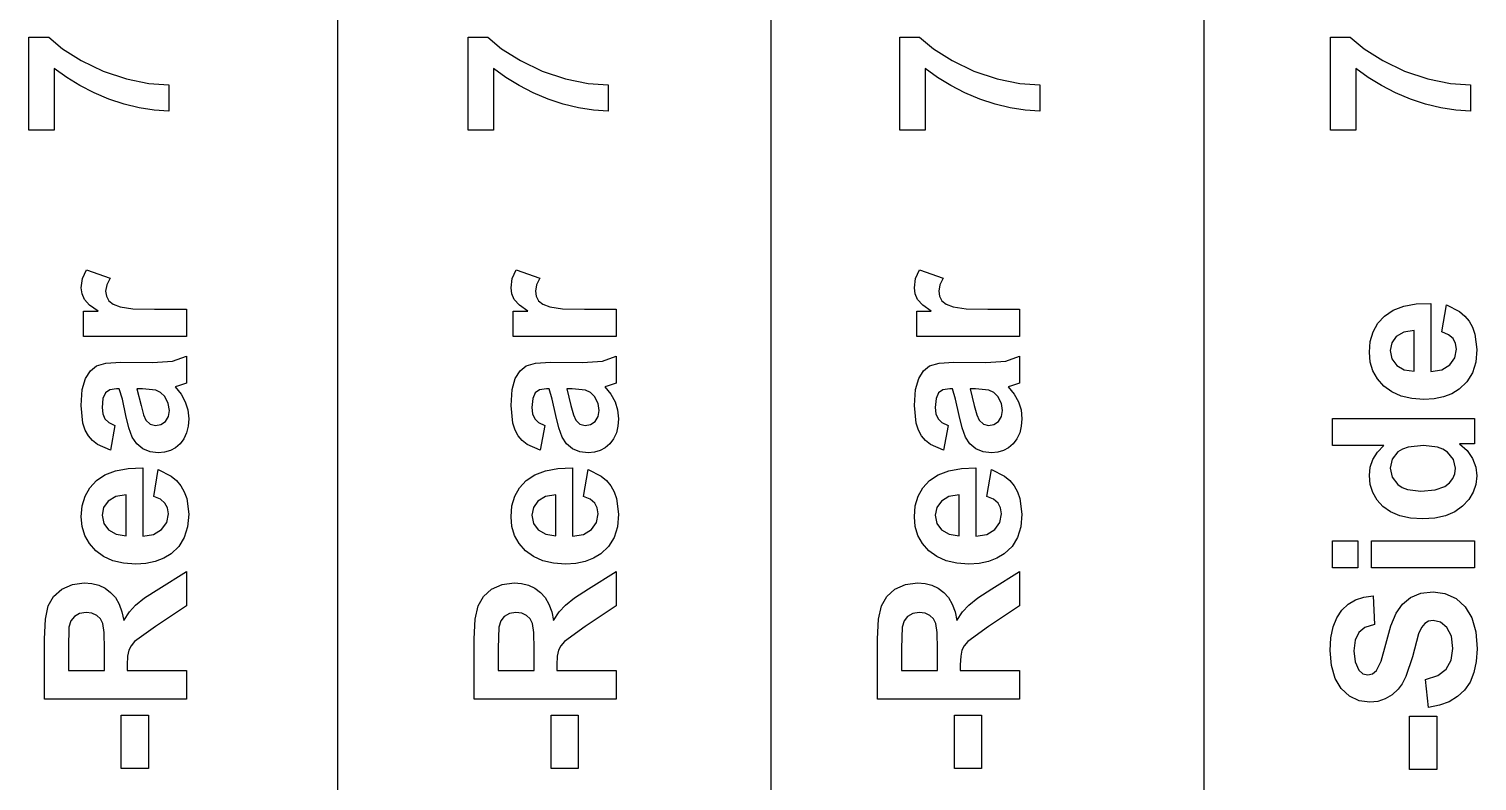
# Model space of a CAD drawing. Header units: metres. Extents: x 298 to 6408, y -126 to 1371.
# Drawn here: x 4602.8 to 5004, y 109.3 to 317.5 of the extents above; entities that cross this region are included whole.
import ezdxf

# ---------------------------------------------------------------- set-up
doc = ezdxf.new("R2010")
doc.units = ezdxf.units.M

msp = doc.modelspace()

# ---------------------------------------------------------------- linework, layer by layer
at = {"layer": '734mm x 120mm'}
for p, q in [((4602.81, 289.43), (4602.81, 315.21)), ((4602.81, 315.21), (4608.28, 315.21)), ((4608.28, 315.21), (4612.11, 311.99)), ((4724.47, 289.43), (4724.47, 315.21)), ((4724.47, 315.21), (4729.94, 315.21)), ((4729.94, 315.21), (4733.77, 311.99)), ((4844.07, 289.43), (4844.07, 315.21)), ((4844.07, 315.21), (4849.54, 315.21)), ((4849.54, 315.21), (4853.37, 311.99)), ((4963.38, 289.43), (4963.38, 315.21)), ((4963.38, 315.21), (4968.85, 315.21)), ((4968.85, 315.21), (4972.68, 311.99)), ((4612.11, 311.99), (4617.3, 308.72)), ((4733.77, 311.99), (4738.96, 308.72)), ((4853.37, 311.99), (4858.56, 308.72)), ((4972.68, 311.99), (4977.87, 308.72)), ((4613.27, 304.05), (4609.81, 306.57)), ((4609.81, 306.57), (4609.81, 289.43)), ((4617.3, 308.72), (4623.36, 305.81)), ((4623.36, 305.81), (4629.79, 303.69)), ((4734.93, 304.05), (4731.47, 306.57)), ((4731.47, 306.57), (4731.47, 289.43)), ((4738.96, 308.72), (4745.02, 305.81)), ((4745.02, 305.81), (4751.45, 303.69)), ((4854.53, 304.05), (4851.07, 306.57)), ((4851.07, 306.57), (4851.07, 289.43)), ((4858.56, 308.72), (4864.62, 305.81)), ((4864.62, 305.81), (4871.05, 303.69)), ((4973.84, 304.05), (4970.38, 306.57)), ((4970.38, 306.57), (4970.38, 289.43)), ((4977.87, 308.72), (4983.93, 305.81)), ((4983.93, 305.81), (4990.36, 303.69)), ((4616.94, 301.79), (4613.27, 304.05)), ((4620.84, 299.8), (4616.94, 301.79)), ((4629.79, 303.69), (4636.05, 302.4)), ((4636.05, 302.4), (4641.6, 301.98)), ((4641.6, 301.98), (4641.6, 294.71)), ((4738.6, 301.79), (4734.93, 304.05)), ((4742.5, 299.8), (4738.6, 301.79)), ((4751.45, 303.69), (4757.71, 302.4)), ((4757.71, 302.4), (4763.26, 301.98)), ((4763.26, 301.98), (4763.26, 294.71)), ((4858.2, 301.79), (4854.53, 304.05)), ((4862.1, 299.8), (4858.2, 301.79)), ((4871.05, 303.69), (4877.31, 302.4)), ((4877.31, 302.4), (4882.86, 301.98)), ((4882.86, 301.98), (4882.86, 294.71)), ((4977.51, 301.79), (4973.84, 304.05)), ((4981.41, 299.8), (4977.51, 301.79)), ((4990.36, 303.69), (4996.62, 302.4)), ((4996.62, 302.4), (5002.17, 301.98)), ((5002.17, 301.98), (5002.17, 294.71)), ((4624.97, 298.08), (4620.84, 299.8)), ((4629.19, 296.68), (4624.97, 298.08)), ((4746.63, 298.08), (4742.5, 299.8)), ((4750.85, 296.68), (4746.63, 298.08)), ((4866.23, 298.08), (4862.1, 299.8)), ((4870.45, 296.68), (4866.23, 298.08)), ((4985.54, 298.08), (4981.41, 299.8)), ((4989.76, 296.68), (4985.54, 298.08)), ((4633.37, 295.65), (4629.19, 296.68)), ((4637.51, 294.99), (4633.37, 295.65)), ((4641.6, 294.71), (4637.51, 294.99)), ((4755.03, 295.65), (4750.85, 296.68)), ((4759.17, 294.99), (4755.03, 295.65)), ((4763.26, 294.71), (4759.17, 294.99)), ((4874.63, 295.65), (4870.45, 296.68)), ((4878.77, 294.99), (4874.63, 295.65)), ((4882.86, 294.71), (4878.77, 294.99)), ((4993.94, 295.65), (4989.76, 296.68)), ((4998.08, 294.99), (4993.94, 295.65)), ((5002.17, 294.71), (4998.08, 294.99)), ((4609.81, 289.43), (4602.81, 289.43)), ((4731.47, 289.43), (4724.47, 289.43)), ((4851.07, 289.43), (4844.07, 289.43)), ((4970.38, 289.43), (4963.38, 289.43))]:
    msp.add_line(p, q, dxfattribs=at)
at = {"layer": 'Layer0'}
for p, q in [((4688.32, 729.27), (4688.32, -4.73)), ((4808.32, 729.27), (4808.32, -4.73)), ((4928.32, 729.27), (4928.32, -4.73))]:
    msp.add_line(p, q, dxfattribs=at)
at = {"layer": 'Leg-Rear'}
for p, q in [((4617.64, 248.37), (4618.71, 250.8)), ((4618.71, 250.8), (4625.28, 248.47)), ((4736.71, 248.37), (4737.78, 250.8)), ((4737.78, 250.8), (4744.35, 248.47)), ((4848.46, 248.37), (4849.53, 250.8)), ((4849.53, 250.8), (4856.1, 248.47)), ((4617.29, 245.84), (4617.64, 248.37)), ((4617.52, 244.11), (4617.29, 245.84)), ((4624.36, 246.63), (4624.05, 244.92)), ((4624.05, 244.92), (4624.27, 243.46)), ((4625.28, 248.47), (4624.36, 246.63)), ((4736.36, 245.84), (4736.71, 248.37)), ((4736.59, 244.11), (4736.36, 245.84)), ((4743.43, 246.63), (4743.12, 244.92)), ((4743.12, 244.92), (4743.34, 243.46)), ((4744.35, 248.47), (4743.43, 246.63)), ((4848.11, 245.84), (4848.46, 248.37)), ((4848.34, 244.11), (4848.11, 245.84)), ((4855.18, 246.63), (4854.87, 244.92)), ((4854.87, 244.92), (4855.09, 243.46)), ((4856.1, 248.47), (4855.18, 246.63)), ((4618.2, 242.58), (4617.52, 244.11)), ((4619.6, 241.05), (4618.2, 242.58)), ((4621.98, 239.34), (4619.6, 241.05)), ((4624.27, 243.46), (4624.92, 242.24)), ((4624.92, 242.24), (4626.14, 241.26)), ((4626.14, 241.26), (4628.07, 240.51)), ((4737.27, 242.58), (4736.59, 244.11)), ((4738.67, 241.05), (4737.27, 242.58)), ((4741.05, 239.34), (4738.67, 241.05)), ((4743.34, 243.46), (4743.99, 242.24)), ((4743.99, 242.24), (4745.21, 241.26)), ((4745.21, 241.26), (4747.14, 240.51)), ((4849.02, 242.58), (4848.34, 244.11)), ((4850.42, 241.05), (4849.02, 242.58)), ((4852.8, 239.34), (4850.42, 241.05)), ((4855.09, 243.46), (4855.74, 242.24)), ((4855.74, 242.24), (4856.96, 241.26)), ((4856.96, 241.26), (4858.89, 240.51)), ((4617.93, 232.34), (4617.93, 239.34)), ((4617.93, 239.34), (4621.98, 239.34)), ((4628.07, 240.51), (4631.6, 240.04)), ((4631.6, 240.04), (4637.62, 239.88)), ((4637.62, 239.88), (4646.42, 239.88)), ((4646.42, 239.88), (4646.42, 232.34)), ((4737, 232.34), (4737, 239.34)), ((4737, 239.34), (4741.05, 239.34)), ((4747.14, 240.51), (4750.67, 240.04)), ((4750.67, 240.04), (4756.69, 239.88)), ((4756.69, 239.88), (4765.49, 239.88)), ((4765.49, 239.88), (4765.49, 232.34)), ((4848.75, 232.34), (4848.75, 239.34)), ((4848.75, 239.34), (4852.8, 239.34)), ((4858.89, 240.51), (4862.42, 240.04)), ((4862.42, 240.04), (4868.44, 239.88)), ((4868.44, 239.88), (4877.24, 239.88)), ((4877.24, 239.88), (4877.24, 232.34)), ((4646.42, 232.34), (4617.93, 232.34)), ((4765.49, 232.34), (4737, 232.34)), ((4877.24, 232.34), (4848.75, 232.34)), ((4621.51, 224.23), (4624.12, 224.98)), ((4624.12, 224.98), (4628.26, 225.23)), ((4628.26, 225.23), (4637.06, 225.15)), ((4637.06, 225.15), (4642.6, 225.51)), ((4642.6, 225.51), (4646.42, 226.87)), ((4646.42, 226.87), (4646.42, 219.41)), ((4740.58, 224.23), (4743.19, 224.98)), ((4743.19, 224.98), (4747.33, 225.23)), ((4747.33, 225.23), (4756.13, 225.15)), ((4756.13, 225.15), (4761.67, 225.51)), ((4761.67, 225.51), (4765.49, 226.87)), ((4765.49, 226.87), (4765.49, 219.41)), ((4852.33, 224.23), (4854.94, 224.98)), ((4854.94, 224.98), (4859.08, 225.23)), ((4859.08, 225.23), (4867.88, 225.15)), ((4867.88, 225.15), (4873.42, 225.51)), ((4873.42, 225.51), (4877.24, 226.87)), ((4877.24, 226.87), (4877.24, 219.41)), ((4617.59, 217.64), (4618.48, 220.75)), ((4618.48, 220.75), (4619.84, 222.86)), ((4619.84, 222.86), (4621.51, 224.23)), ((4736.66, 217.64), (4737.55, 220.75)), ((4737.55, 220.75), (4738.91, 222.86)), ((4738.91, 222.86), (4740.58, 224.23)), ((4848.41, 217.64), (4849.3, 220.75)), ((4849.3, 220.75), (4850.66, 222.86)), ((4850.66, 222.86), (4852.33, 224.23)), ((4617.29, 213.24), (4617.59, 217.64)), ((4623.98, 216.76), (4623.29, 215.21)), ((4625.22, 217.56), (4623.98, 216.76)), ((4627.08, 217.83), (4625.22, 217.56)), ((4627.83, 217.83), (4627.08, 217.83)), ((4628.72, 214.98), (4627.83, 217.83)), ((4632.74, 217.83), (4633.89, 213.24)), ((4634.24, 217.83), (4632.74, 217.83)), ((4637.92, 217.53), (4634.24, 217.83)), ((4639.28, 216.87), (4637.92, 217.53)), ((4640.41, 215.74), (4639.28, 216.87)), ((4644.2, 218.69), (4643.31, 218.42)), ((4643.31, 218.42), (4644.95, 216.42)), ((4646.42, 219.41), (4644.2, 218.69)), ((4736.36, 213.24), (4736.66, 217.64)), ((4743.05, 216.76), (4742.36, 215.21)), ((4744.29, 217.56), (4743.05, 216.76)), ((4746.15, 217.83), (4744.29, 217.56)), ((4746.9, 217.83), (4746.15, 217.83)), ((4747.79, 214.98), (4746.9, 217.83)), ((4751.81, 217.83), (4752.96, 213.24)), ((4753.31, 217.83), (4751.81, 217.83)), ((4756.99, 217.53), (4753.31, 217.83)), ((4758.35, 216.87), (4756.99, 217.53)), ((4759.48, 215.74), (4758.35, 216.87)), ((4763.27, 218.69), (4762.38, 218.42)), ((4762.38, 218.42), (4764.02, 216.42)), ((4765.49, 219.41), (4763.27, 218.69)), ((4848.11, 213.24), (4848.41, 217.64)), ((4854.8, 216.76), (4854.11, 215.21)), ((4856.04, 217.56), (4854.8, 216.76)), ((4857.9, 217.83), (4856.04, 217.56)), ((4858.65, 217.83), (4857.9, 217.83)), ((4859.54, 214.98), (4858.65, 217.83)), ((4863.56, 217.83), (4864.71, 213.24)), ((4865.06, 217.83), (4863.56, 217.83)), ((4868.74, 217.53), (4865.06, 217.83)), ((4870.1, 216.87), (4868.74, 217.53)), ((4871.23, 215.74), (4870.1, 216.87)), ((4875.02, 218.69), (4874.13, 218.42)), ((4874.13, 218.42), (4875.77, 216.42)), ((4877.24, 219.41), (4875.02, 218.69)), ((4617.78, 208.37), (4617.29, 213.24)), ((4623.29, 215.21), (4623.06, 212.7)), ((4623.06, 212.7), (4623.25, 210.91)), ((4629.68, 210.5), (4628.72, 214.98)), ((4633.89, 213.24), (4634.56, 210.65)), ((4641.42, 213.84), (4640.41, 215.74)), ((4641.75, 211.85), (4641.42, 213.84)), ((4644.95, 216.42), (4646.13, 214.29)), ((4646.13, 214.29), (4646.83, 212.01)), ((4736.85, 208.37), (4736.36, 213.24)), ((4742.36, 215.21), (4742.13, 212.7)), ((4742.13, 212.7), (4742.32, 210.91)), ((4748.75, 210.5), (4747.79, 214.98)), ((4752.96, 213.24), (4753.63, 210.65)), ((4760.49, 213.84), (4759.48, 215.74)), ((4760.82, 211.85), (4760.49, 213.84)), ((4764.02, 216.42), (4765.2, 214.29)), ((4765.2, 214.29), (4765.9, 212.01)), ((4848.6, 208.37), (4848.11, 213.24)), ((4854.11, 215.21), (4853.88, 212.7)), ((4853.88, 212.7), (4854.07, 210.91)), ((4860.5, 210.5), (4859.54, 214.98)), ((4864.71, 213.24), (4865.38, 210.65)), ((4872.24, 213.84), (4871.23, 215.74)), ((4872.57, 211.85), (4872.24, 213.84)), ((4875.77, 216.42), (4876.95, 214.29)), ((4876.95, 214.29), (4877.65, 212.01)), ((4623.25, 210.91), (4623.85, 209.57)), ((4623.85, 209.57), (4624.94, 208.55)), ((4630.5, 207.05), (4629.68, 210.5)), ((4634.56, 210.65), (4635.21, 209.14)), ((4635.21, 209.14), (4636.4, 208.03)), ((4639.34, 207.96), (4640.6, 208.84)), ((4640.6, 208.84), (4641.47, 210.18)), ((4641.47, 210.18), (4641.75, 211.85)), ((4646.83, 212.01), (4647.07, 209.59)), ((4647.07, 209.59), (4646.92, 207.51)), ((4742.32, 210.91), (4742.92, 209.57)), ((4742.92, 209.57), (4744.01, 208.55)), ((4749.57, 207.05), (4748.75, 210.5)), ((4753.63, 210.65), (4754.28, 209.14)), ((4754.28, 209.14), (4755.47, 208.03)), ((4758.41, 207.96), (4759.67, 208.84)), ((4759.67, 208.84), (4760.54, 210.18)), ((4760.54, 210.18), (4760.82, 211.85)), ((4765.9, 212.01), (4766.14, 209.59)), ((4766.14, 209.59), (4765.99, 207.51)), ((4854.07, 210.91), (4854.67, 209.57)), ((4854.67, 209.57), (4855.76, 208.55)), ((4861.32, 207.05), (4860.5, 210.5)), ((4865.38, 210.65), (4866.03, 209.14)), ((4866.03, 209.14), (4867.22, 208.03)), ((4870.16, 207.96), (4871.42, 208.84)), ((4871.42, 208.84), (4872.29, 210.18)), ((4872.29, 210.18), (4872.57, 211.85)), ((4877.65, 212.01), (4877.89, 209.59)), ((4877.89, 209.59), (4877.74, 207.51)), ((4618.4, 206.45), (4617.78, 208.37)), ((4619.27, 204.87), (4618.4, 206.45)), ((4620.4, 203.57), (4619.27, 204.87)), ((4624.94, 208.55), (4626.62, 207.74)), ((4626.62, 207.74), (4625.39, 200.9)), ((4631.44, 204.51), (4630.5, 207.05)), ((4636.4, 208.03), (4637.86, 207.66)), ((4637.86, 207.66), (4639.34, 207.96)), ((4646.47, 205.66), (4645.72, 204.04)), ((4646.92, 207.51), (4646.47, 205.66)), ((4737.47, 206.45), (4736.85, 208.37)), ((4738.34, 204.87), (4737.47, 206.45)), ((4739.47, 203.57), (4738.34, 204.87)), ((4744.01, 208.55), (4745.69, 207.74)), ((4745.69, 207.74), (4744.46, 200.9)), ((4750.51, 204.51), (4749.57, 207.05)), ((4755.47, 208.03), (4756.93, 207.66)), ((4756.93, 207.66), (4758.41, 207.96)), ((4765.54, 205.66), (4764.79, 204.04)), ((4765.99, 207.51), (4765.54, 205.66)), ((4849.22, 206.45), (4848.6, 208.37)), ((4850.09, 204.87), (4849.22, 206.45)), ((4851.22, 203.57), (4850.09, 204.87)), ((4855.76, 208.55), (4857.44, 207.74)), ((4857.44, 207.74), (4856.21, 200.9)), ((4862.26, 204.51), (4861.32, 207.05)), ((4867.22, 208.03), (4868.68, 207.66)), ((4868.68, 207.66), (4870.16, 207.96)), ((4877.29, 205.66), (4876.54, 204.04)), ((4877.74, 207.51), (4877.29, 205.66)), ((4621.8, 202.47), (4620.4, 203.57)), ((4625.39, 200.9), (4621.8, 202.47)), ((4632.67, 202.66), (4631.44, 204.51)), ((4634.34, 201.28), (4632.67, 202.66)), ((4636.36, 200.41), (4634.34, 201.28)), ((4641.98, 200.76), (4640.39, 200.28)), ((4643.41, 201.55), (4641.98, 200.76)), ((4644.68, 202.66), (4643.41, 201.55)), ((4645.72, 204.04), (4644.68, 202.66)), ((4740.87, 202.47), (4739.47, 203.57)), ((4744.46, 200.9), (4740.87, 202.47)), ((4751.74, 202.66), (4750.51, 204.51)), ((4753.41, 201.28), (4751.74, 202.66)), ((4755.43, 200.41), (4753.41, 201.28)), ((4761.05, 200.76), (4759.46, 200.28)), ((4762.48, 201.55), (4761.05, 200.76)), ((4763.75, 202.66), (4762.48, 201.55)), ((4764.79, 204.04), (4763.75, 202.66)), ((4852.62, 202.47), (4851.22, 203.57)), ((4856.21, 200.9), (4852.62, 202.47)), ((4863.49, 202.66), (4862.26, 204.51)), ((4865.16, 201.28), (4863.49, 202.66)), ((4867.18, 200.41), (4865.16, 201.28)), ((4872.8, 200.76), (4871.21, 200.28)), ((4874.23, 201.55), (4872.8, 200.76)), ((4875.5, 202.66), (4874.23, 201.55)), ((4876.54, 204.04), (4875.5, 202.66)), ((4638.64, 200.12), (4636.36, 200.41)), ((4640.39, 200.28), (4638.64, 200.12)), ((4757.71, 200.12), (4755.43, 200.41)), ((4759.46, 200.28), (4757.71, 200.12)), ((4869.46, 200.12), (4867.18, 200.41)), ((4871.21, 200.28), (4869.46, 200.12)), ((4621.49, 192.45), (4623.87, 194.05)), ((4623.87, 194.05), (4626.8, 195.17)), ((4626.8, 195.17), (4630.3, 195.8)), ((4630.3, 195.8), (4634.35, 195.96)), ((4634.35, 195.96), (4634.35, 177.08)), ((4637.36, 188.05), (4638.62, 195.56)), ((4638.62, 195.56), (4642.25, 193.69)), ((4642.25, 193.69), (4643.7, 192.45)), ((4740.56, 192.45), (4742.94, 194.05)), ((4742.94, 194.05), (4745.87, 195.17)), ((4745.87, 195.17), (4749.37, 195.8)), ((4749.37, 195.8), (4753.42, 195.96)), ((4753.42, 195.96), (4753.42, 177.08)), ((4756.43, 188.05), (4757.69, 195.56)), ((4757.69, 195.56), (4761.32, 193.69)), ((4761.32, 193.69), (4762.77, 192.45)), ((4852.31, 192.45), (4854.69, 194.05)), ((4854.69, 194.05), (4857.62, 195.17)), ((4857.62, 195.17), (4861.12, 195.8)), ((4861.12, 195.8), (4865.17, 195.96)), ((4865.17, 195.96), (4865.17, 177.08)), ((4868.18, 188.05), (4869.44, 195.56)), ((4869.44, 195.56), (4873.07, 193.69)), ((4873.07, 193.69), (4874.52, 192.45)), ((4618.34, 188.1), (4619.65, 190.44)), ((4619.65, 190.44), (4621.49, 192.45)), ((4643.7, 192.45), (4644.91, 190.99)), ((4644.91, 190.99), (4645.85, 189.33)), ((4645.85, 189.33), (4646.53, 187.47)), ((4737.41, 188.1), (4738.72, 190.44)), ((4738.72, 190.44), (4740.56, 192.45)), ((4762.77, 192.45), (4763.98, 190.99)), ((4763.98, 190.99), (4764.92, 189.33)), ((4764.92, 189.33), (4765.6, 187.47)), ((4849.16, 188.1), (4850.47, 190.44)), ((4850.47, 190.44), (4852.31, 192.45)), ((4874.52, 192.45), (4875.73, 190.99)), ((4875.73, 190.99), (4876.67, 189.33)), ((4876.67, 189.33), (4877.35, 187.47)), ((4617.29, 182.42), (4617.55, 185.43)), ((4617.55, 185.43), (4618.34, 188.1)), ((4623.48, 185), (4623.06, 182.87)), ((4624.76, 186.79), (4623.48, 185)), ((4626.86, 188.02), (4624.76, 186.79)), ((4629.74, 188.48), (4626.86, 188.02)), ((4629.74, 177.21), (4629.74, 188.48)), ((4639.21, 187.29), (4637.36, 188.05)), ((4640.47, 186.23), (4639.21, 187.29)), ((4641.19, 184.88), (4640.47, 186.23)), ((4641.43, 183.25), (4641.19, 184.88)), ((4646.53, 187.47), (4647.07, 183.17)), ((4736.36, 182.42), (4736.62, 185.43)), ((4736.62, 185.43), (4737.41, 188.1)), ((4742.55, 185), (4742.13, 182.87)), ((4743.83, 186.79), (4742.55, 185)), ((4745.93, 188.02), (4743.83, 186.79)), ((4748.81, 188.48), (4745.93, 188.02)), ((4748.81, 177.21), (4748.81, 188.48)), ((4758.28, 187.29), (4756.43, 188.05)), ((4759.54, 186.23), (4758.28, 187.29)), ((4760.26, 184.88), (4759.54, 186.23)), ((4760.5, 183.25), (4760.26, 184.88)), ((4765.6, 187.47), (4766.14, 183.17)), ((4848.11, 182.42), (4848.37, 185.43)), ((4848.37, 185.43), (4849.16, 188.1)), ((4854.3, 185), (4853.88, 182.87)), ((4855.58, 186.79), (4854.3, 185)), ((4857.68, 188.02), (4855.58, 186.79)), ((4860.56, 188.48), (4857.68, 188.02)), ((4860.56, 177.21), (4860.56, 188.48)), ((4870.03, 187.29), (4868.18, 188.05)), ((4871.29, 186.23), (4870.03, 187.29)), ((4872.01, 184.88), (4871.29, 186.23)), ((4872.25, 183.25), (4872.01, 184.88)), ((4877.35, 187.47), (4877.89, 183.17)), ((4617.54, 179.71), (4617.29, 182.42)), ((4623.06, 182.87), (4623.51, 180.62)), ((4623.51, 180.62), (4624.85, 178.79)), ((4639.57, 178.9), (4640.97, 180.86)), ((4640.97, 180.86), (4641.43, 183.25)), ((4647.07, 183.17), (4646.76, 179.69)), ((4736.61, 179.71), (4736.36, 182.42)), ((4742.13, 182.87), (4742.58, 180.62)), ((4742.58, 180.62), (4743.92, 178.79)), ((4758.64, 178.9), (4760.04, 180.86)), ((4760.04, 180.86), (4760.5, 183.25)), ((4766.14, 183.17), (4765.83, 179.69)), ((4848.36, 179.71), (4848.11, 182.42)), ((4853.88, 182.87), (4854.33, 180.62)), ((4854.33, 180.62), (4855.67, 178.79)), ((4870.39, 178.9), (4871.79, 180.86)), ((4871.79, 180.86), (4872.25, 183.25)), ((4877.89, 183.17), (4877.58, 179.69)), ((4618.29, 177.25), (4617.54, 179.71)), ((4619.54, 175.03), (4618.29, 177.25)), ((4624.85, 178.79), (4626.97, 177.59)), ((4626.97, 177.59), (4629.74, 177.21)), ((4634.35, 177.08), (4637.33, 177.57)), ((4637.33, 177.57), (4639.57, 178.9)), ((4645.85, 176.7), (4644.34, 174.19)), ((4646.76, 179.69), (4645.85, 176.7)), ((4737.36, 177.25), (4736.61, 179.71)), ((4738.61, 175.03), (4737.36, 177.25)), ((4743.92, 178.79), (4746.04, 177.59)), ((4746.04, 177.59), (4748.81, 177.21)), ((4753.42, 177.08), (4756.4, 177.57)), ((4756.4, 177.57), (4758.64, 178.9)), ((4764.92, 176.7), (4763.41, 174.19)), ((4765.83, 179.69), (4764.92, 176.7)), ((4849.11, 177.25), (4848.36, 179.71)), ((4850.36, 175.03), (4849.11, 177.25)), ((4855.67, 178.79), (4857.79, 177.59)), ((4857.79, 177.59), (4860.56, 177.21)), ((4865.17, 177.08), (4868.15, 177.57)), ((4868.15, 177.57), (4870.39, 178.9)), ((4876.67, 176.7), (4875.16, 174.19)), ((4877.58, 179.69), (4876.67, 176.7)), ((4621.3, 173.05), (4619.54, 175.03)), ((4623.5, 171.43), (4621.3, 173.05)), ((4644.34, 174.19), (4642.21, 172.17)), ((4740.37, 173.05), (4738.61, 175.03)), ((4742.57, 171.43), (4740.37, 173.05)), ((4763.41, 174.19), (4761.28, 172.17)), ((4852.12, 173.05), (4850.36, 175.03)), ((4854.32, 171.43), (4852.12, 173.05)), ((4875.16, 174.19), (4873.03, 172.17)), ((4626.08, 170.28), (4623.5, 171.43)), ((4629.04, 169.58), (4626.08, 170.28)), ((4632.39, 169.35), (4629.04, 169.58)), ((4635.23, 169.53), (4632.39, 169.35)), ((4637.81, 170.06), (4635.23, 169.53)), ((4640.14, 170.94), (4637.81, 170.06)), ((4642.21, 172.17), (4640.14, 170.94)), ((4745.15, 170.28), (4742.57, 171.43)), ((4748.11, 169.58), (4745.15, 170.28)), ((4751.46, 169.35), (4748.11, 169.58)), ((4754.3, 169.53), (4751.46, 169.35)), ((4756.88, 170.06), (4754.3, 169.53)), ((4759.21, 170.94), (4756.88, 170.06)), ((4761.28, 172.17), (4759.21, 170.94)), ((4856.9, 170.28), (4854.32, 171.43)), ((4859.86, 169.58), (4856.9, 170.28)), ((4863.21, 169.35), (4859.86, 169.58)), ((4866.05, 169.53), (4863.21, 169.35)), ((4868.63, 170.06), (4866.05, 169.53)), ((4870.96, 170.94), (4868.63, 170.06)), ((4873.03, 172.17), (4870.96, 170.94)), ((4638.75, 162.51), (4646.42, 167.31)), ((4646.42, 167.31), (4646.42, 157.82)), ((4757.82, 162.51), (4765.49, 167.31)), ((4765.49, 167.31), (4765.49, 157.82)), ((4869.57, 162.51), (4877.24, 167.31)), ((4877.24, 167.31), (4877.24, 157.82)), ((4609.63, 160.4), (4611.92, 162.4)), ((4611.92, 162.4), (4614.83, 163.69)), ((4614.83, 163.69), (4618.12, 164.12)), ((4618.12, 164.12), (4620.24, 163.96)), ((4620.24, 163.96), (4622.16, 163.47)), ((4622.16, 163.47), (4623.89, 162.66)), ((4623.89, 162.66), (4625.43, 161.52)), ((4625.43, 161.52), (4626.74, 160.06)), ((4634.86, 159.96), (4638.75, 162.51)), ((4728.7, 160.4), (4730.99, 162.4)), ((4730.99, 162.4), (4733.9, 163.69)), ((4733.9, 163.69), (4737.19, 164.12)), ((4737.19, 164.12), (4739.31, 163.96)), ((4739.31, 163.96), (4741.23, 163.47)), ((4741.23, 163.47), (4742.96, 162.66)), ((4742.96, 162.66), (4744.5, 161.52)), ((4744.5, 161.52), (4745.81, 160.06)), ((4753.93, 159.96), (4757.82, 162.51)), ((4840.45, 160.4), (4842.74, 162.4)), ((4842.74, 162.4), (4845.65, 163.69)), ((4845.65, 163.69), (4848.94, 164.12)), ((4848.94, 164.12), (4851.06, 163.96)), ((4851.06, 163.96), (4852.98, 163.47)), ((4852.98, 163.47), (4854.71, 162.66)), ((4854.71, 162.66), (4856.25, 161.52)), ((4856.25, 161.52), (4857.56, 160.06)), ((4865.68, 159.96), (4869.57, 162.51)), ((4607.36, 154.11), (4608.15, 157.83)), ((4608.15, 157.83), (4609.63, 160.4)), ((4626.74, 160.06), (4627.78, 158.27)), ((4627.78, 158.27), (4628.56, 156.17)), ((4630.64, 156.09), (4632.37, 157.99)), ((4632.37, 157.99), (4634.86, 159.96)), ((4646.42, 157.82), (4637.86, 152.07)), ((4726.43, 154.11), (4727.22, 157.83)), ((4727.22, 157.83), (4728.7, 160.4)), ((4745.81, 160.06), (4746.85, 158.27)), ((4746.85, 158.27), (4747.63, 156.17)), ((4749.71, 156.09), (4751.44, 157.99)), ((4751.44, 157.99), (4753.93, 159.96)), ((4765.49, 157.82), (4756.93, 152.07)), ((4838.18, 154.11), (4838.97, 157.83)), ((4838.97, 157.83), (4840.45, 160.4)), ((4857.56, 160.06), (4858.6, 158.27)), ((4858.6, 158.27), (4859.38, 156.17)), ((4861.46, 156.09), (4863.19, 157.99)), ((4863.19, 157.99), (4865.68, 159.96)), ((4877.24, 157.82), (4868.68, 152.07)), ((4607.09, 148.67), (4607.36, 154.11)), ((4614.43, 153.6), (4613.88, 151.89)), ((4615.42, 154.88), (4614.43, 153.6)), ((4616.84, 155.67), (4615.42, 154.88)), ((4618.63, 155.94), (4616.84, 155.67)), ((4620.25, 155.74), (4618.63, 155.94)), ((4621.58, 155.13), (4620.25, 155.74)), ((4622.59, 154.17), (4621.58, 155.13)), ((4623.24, 152.91), (4622.59, 154.17)), ((4623.61, 150.41), (4623.24, 152.91)), ((4628.56, 156.17), (4629.07, 153.74)), ((4629.07, 153.74), (4630.64, 156.09)), ((4726.16, 148.67), (4726.43, 154.11)), ((4733.5, 153.6), (4732.95, 151.89)), ((4734.49, 154.88), (4733.5, 153.6)), ((4735.91, 155.67), (4734.49, 154.88)), ((4737.7, 155.94), (4735.91, 155.67)), ((4739.32, 155.74), (4737.7, 155.94)), ((4740.65, 155.13), (4739.32, 155.74)), ((4741.66, 154.17), (4740.65, 155.13)), ((4742.31, 152.91), (4741.66, 154.17)), ((4742.68, 150.41), (4742.31, 152.91)), ((4747.63, 156.17), (4748.14, 153.74)), ((4748.14, 153.74), (4749.71, 156.09)), ((4837.91, 148.67), (4838.18, 154.11)), ((4845.25, 153.6), (4844.7, 151.89)), ((4846.24, 154.88), (4845.25, 153.6)), ((4847.66, 155.67), (4846.24, 154.88)), ((4849.45, 155.94), (4847.66, 155.67)), ((4851.07, 155.74), (4849.45, 155.94)), ((4852.4, 155.13), (4851.07, 155.74)), ((4853.41, 154.17), (4852.4, 155.13)), ((4854.06, 152.91), (4853.41, 154.17)), ((4854.43, 150.41), (4854.06, 152.91)), ((4859.38, 156.17), (4859.89, 153.74)), ((4859.89, 153.74), (4861.46, 156.09)), ((4607.09, 131.95), (4607.09, 148.67)), ((4613.88, 151.89), (4613.75, 146.09)), ((4623.73, 145.77), (4623.61, 150.41)), ((4637.86, 152.07), (4632.08, 147.89)), ((4726.16, 131.95), (4726.16, 148.67)), ((4732.95, 151.89), (4732.82, 146.09)), ((4742.8, 145.77), (4742.68, 150.41)), ((4756.93, 152.07), (4751.15, 147.89)), ((4837.91, 131.95), (4837.91, 148.67)), ((4844.7, 151.89), (4844.57, 146.09)), ((4854.55, 145.77), (4854.43, 150.41)), ((4868.68, 152.07), (4862.9, 147.89)), ((4613.75, 146.09), (4613.75, 139.89)), ((4623.73, 139.89), (4623.73, 145.77)), ((4630.45, 145.5), (4630.12, 143.87)), ((4631.08, 146.73), (4630.45, 145.5)), ((4632.08, 147.89), (4631.08, 146.73)), ((4732.82, 146.09), (4732.82, 139.89)), ((4742.8, 139.89), (4742.8, 145.77)), ((4749.52, 145.5), (4749.19, 143.87)), ((4750.15, 146.73), (4749.52, 145.5)), ((4751.15, 147.89), (4750.15, 146.73)), ((4844.57, 146.09), (4844.57, 139.89)), ((4854.55, 139.89), (4854.55, 145.77)), ((4861.27, 145.5), (4860.94, 143.87)), ((4861.9, 146.73), (4861.27, 145.5)), ((4862.9, 147.89), (4861.9, 146.73)), ((4630.12, 143.87), (4630, 141.5)), ((4630, 141.5), (4630, 139.89)), ((4749.19, 143.87), (4749.07, 141.5)), ((4749.07, 141.5), (4749.07, 139.89)), ((4860.94, 143.87), (4860.82, 141.5)), ((4860.82, 141.5), (4860.82, 139.89)), ((4613.75, 139.89), (4623.73, 139.89)), ((4630, 139.89), (4646.42, 139.89)), ((4646.42, 139.89), (4646.42, 131.95)), ((4732.82, 139.89), (4742.8, 139.89)), ((4749.07, 139.89), (4765.49, 139.89)), ((4765.49, 139.89), (4765.49, 131.95)), ((4844.57, 139.89), (4854.55, 139.89)), ((4860.82, 139.89), (4877.24, 139.89)), ((4877.24, 139.89), (4877.24, 131.95)), ((4646.42, 131.95), (4607.09, 131.95)), ((4765.49, 131.95), (4726.16, 131.95)), ((4877.24, 131.95), (4837.91, 131.95)), ((4628.39, 112.72), (4628.39, 127.53)), ((4628.39, 127.53), (4635.93, 127.53)), ((4635.93, 127.53), (4635.93, 112.72)), ((4747.46, 112.72), (4747.46, 127.53)), ((4747.46, 127.53), (4755, 127.53)), ((4755, 127.53), (4755, 112.72)), ((4859.21, 112.72), (4859.21, 127.53)), ((4859.21, 127.53), (4866.75, 127.53)), ((4866.75, 127.53), (4866.75, 112.72)), ((4635.93, 112.72), (4628.39, 112.72)), ((4755, 112.72), (4747.46, 112.72)), ((4866.75, 112.72), (4859.21, 112.72))]:
    msp.add_line(p, q, dxfattribs=at)
at = {"layer": 'Leg-Side'}
for p, q in [((4980.74, 239.6), (4983.67, 240.72)), ((4983.67, 240.72), (4987.17, 241.36)), ((4987.17, 241.36), (4991.22, 241.52)), ((4991.22, 241.52), (4991.22, 222.63)), ((4994.23, 233.6), (4995.49, 241.12)), ((4995.49, 241.12), (4999.13, 239.25)), ((4976.52, 236), (4978.36, 238)), ((4978.36, 238), (4980.74, 239.6)), ((4999.13, 239.25), (5000.58, 238)), ((5000.58, 238), (5001.78, 236.54)), ((4974.42, 230.98), (4975.21, 233.66)), ((4975.21, 233.66), (4976.52, 236)), ((4983.73, 233.57), (4981.63, 232.34)), ((4986.61, 234.03), (4983.73, 233.57)), ((4986.61, 222.77), (4986.61, 234.03)), ((4996.08, 232.84), (4994.23, 233.6)), ((4997.34, 231.78), (4996.08, 232.84)), ((5001.78, 236.54), (5002.72, 234.88)), ((5002.72, 234.88), (5003.4, 233.02)), ((5003.4, 233.02), (5003.94, 228.72)), ((4974.16, 227.97), (4974.42, 230.98)), ((4980.35, 230.56), (4979.93, 228.43)), ((4981.63, 232.34), (4980.35, 230.56)), ((4998.06, 230.43), (4997.34, 231.78)), ((4997.84, 226.41), (4998.31, 228.8)), ((4998.31, 228.8), (4998.06, 230.43)), ((5003.94, 228.72), (5003.64, 225.25)), ((4974.41, 225.26), (4974.16, 227.97)), ((4975.16, 222.8), (4974.41, 225.26)), ((4979.93, 228.43), (4980.38, 226.17)), ((4980.38, 226.17), (4981.73, 224.35)), ((4996.44, 224.46), (4997.84, 226.41)), ((5003.64, 225.25), (5002.73, 222.26)), ((4976.42, 220.58), (4975.16, 222.8)), ((4981.73, 224.35), (4983.85, 223.15)), ((4983.85, 223.15), (4986.61, 222.77)), ((4991.22, 222.63), (4994.2, 223.13)), ((4994.2, 223.13), (4996.44, 224.46)), ((5002.73, 222.26), (5001.21, 219.75)), ((4978.17, 218.61), (4976.42, 220.58)), ((4980.37, 216.99), (4978.17, 218.61)), ((4982.95, 215.83), (4980.37, 216.99)), ((4999.08, 217.72), (4997.01, 216.49)), ((5001.21, 219.75), (4999.08, 217.72)), ((4985.92, 215.14), (4982.95, 215.83)), ((4989.26, 214.91), (4985.92, 215.14)), ((4992.1, 215.08), (4989.26, 214.91)), ((4994.68, 215.61), (4992.1, 215.08)), ((4997.01, 216.49), (4994.68, 215.61)), ((4963.97, 202.14), (4963.97, 209.67)), ((4963.97, 209.67), (5003.3, 209.67)), ((5003.3, 209.67), (5003.3, 202.67)), ((4978.13, 202.14), (4963.97, 202.14)), ((4976.39, 200.31), (4978.13, 202.14)), ((4983.34, 201.17), (4982.09, 200.39)), ((4984.94, 201.72), (4983.34, 201.17)), ((4989.16, 202.16), (4984.94, 201.72)), ((4993.01, 201.71), (4989.16, 202.16)), ((4994.53, 201.14), (4993.01, 201.71)), ((4995.77, 200.34), (4994.53, 201.14)), ((5003.3, 202.67), (4999.11, 202.67)), ((4999.11, 202.67), (5001.24, 200.77)), ((5001.24, 200.77), (5002.75, 198.55)), ((4974.41, 196.18), (4975.15, 198.33)), ((4975.15, 198.33), (4976.39, 200.31)), ((4980.47, 198.37), (4979.93, 195.86)), ((4982.09, 200.39), (4980.47, 198.37)), ((4997.43, 198.32), (4995.77, 200.34)), ((4997.98, 195.91), (4997.43, 198.32)), ((5002.75, 198.55), (5003.64, 196.17)), ((4974.16, 193.87), (4974.41, 196.18)), ((4974.4, 191.38), (4974.16, 193.87)), ((4979.93, 195.86), (4980.46, 193.39)), ((4980.46, 193.39), (4982.06, 191.36)), ((4996.32, 191.82), (4997.25, 193)), ((4997.25, 193), (4997.8, 194.37)), ((4997.8, 194.37), (4997.98, 195.91)), ((5003.64, 196.17), (5003.94, 193.77)), ((5003.94, 193.77), (5003.69, 191.4)), ((4975.1, 189.12), (4974.4, 191.38)), ((4976.28, 187.08), (4975.1, 189.12)), ((4982.06, 191.36), (4983.26, 190.57)), ((4983.26, 190.57), (4984.72, 190.01)), ((4984.72, 190.01), (4988.43, 189.55)), ((4988.43, 189.55), (4992.36, 189.87)), ((4992.36, 189.87), (4995.03, 190.81)), ((4995.03, 190.81), (4996.32, 191.82)), ((5002.95, 189.21), (5001.71, 187.19)), ((5003.69, 191.4), (5002.95, 189.21)), ((4977.93, 185.26), (4976.28, 187.08)), ((4980.03, 183.77), (4977.93, 185.26)), ((4999.98, 185.36), (4997.81, 183.82)), ((5001.71, 187.19), (4999.98, 185.36)), ((4982.57, 182.71), (4980.03, 183.77)), ((4985.54, 182.07), (4982.57, 182.71)), ((4988.94, 181.85), (4985.54, 182.07)), ((4992.29, 182.07), (4988.94, 181.85)), ((4995.24, 182.73), (4992.29, 182.07)), ((4997.81, 183.82), (4995.24, 182.73)), ((4963.97, 168.28), (4963.97, 175.82)), ((4963.97, 175.82), (4970.94, 175.82)), ((4970.94, 175.82), (4970.94, 168.28)), ((4974.8, 168.28), (4974.8, 175.82)), ((4974.8, 175.82), (5003.3, 175.82)), ((5003.3, 175.82), (5003.3, 168.28)), ((4970.94, 168.28), (4963.97, 168.28)), ((5003.3, 168.28), (4974.8, 168.28)), ((4972.63, 160.21), (4975.21, 160.53)), ((4975.21, 160.53), (4975.56, 152.59)), ((4985.58, 160.08), (4988.41, 161.26)), ((4988.41, 161.26), (4991.84, 161.65)), ((4991.84, 161.65), (4995.11, 161.18)), ((4995.11, 161.18), (4998.17, 159.78)), ((4965.12, 154.5), (4966.54, 156.6)), ((4966.54, 156.6), (4968.3, 158.25)), ((4968.3, 158.25), (4970.33, 159.45)), ((4970.33, 159.45), (4972.63, 160.21)), ((4981.58, 155.74), (4983.31, 158.21)), ((4983.31, 158.21), (4985.58, 160.08)), ((4998.17, 159.78), (5000.74, 157.51)), ((5000.74, 157.51), (5002.56, 154.46)), ((4964.11, 151.94), (4965.12, 154.5)), ((4975.56, 152.59), (4972.95, 151.78)), ((4980.14, 152.21), (4981.58, 155.74)), ((4989.49, 152.89), (4988.58, 151.77)), ((4990.58, 153.51), (4989.49, 152.89)), ((4991.87, 153.71), (4990.58, 153.51)), ((4993.9, 153.23), (4991.87, 153.71)), ((4995.66, 151.77), (4993.9, 153.23)), ((5002.56, 154.46), (5003.63, 150.61)), ((4963.3, 145.45), (4963.5, 148.92)), ((4963.5, 148.92), (4964.11, 151.94)), ((4971.2, 150.4), (4970.2, 148.3)), ((4972.95, 151.78), (4971.2, 150.4)), ((4978.75, 147.17), (4980.14, 152.21)), ((4987.79, 150.04), (4986.07, 143.68)), ((4988.58, 151.77), (4987.79, 150.04)), ((4996.88, 149.35), (4995.66, 151.77)), ((4997.29, 145.99), (4996.88, 149.35)), ((5003.63, 150.61), (5003.99, 145.91)), ((4963.64, 141.25), (4963.3, 145.45)), ((4970.2, 148.3), (4969.87, 145.37)), ((4969.87, 145.37), (4970.22, 142.28)), ((4977.41, 142.44), (4978.75, 147.17)), ((4996.83, 142.74), (4997.29, 145.99)), ((5003.99, 145.91), (5003.78, 142.39)), ((4964.66, 137.71), (4963.64, 141.25)), ((4970.22, 142.28), (4971.29, 139.95)), ((4976.12, 139.87), (4977.41, 142.44)), ((4986.07, 143.68), (4984.31, 138.25)), ((4995.46, 140.23), (4996.83, 142.74)), ((5003.78, 142.39), (5003.13, 139.31)), ((4966.34, 134.88), (4964.66, 137.71)), ((4971.29, 139.95), (4972.36, 139)), ((4972.36, 139), (4973.73, 138.69)), ((4973.73, 138.69), (4975.03, 138.98)), ((4975.03, 138.98), (4976.12, 139.87)), ((4984.31, 138.25), (4983.29, 136.24)), ((4989.75, 137.4), (4993.12, 138.46)), ((4990.5, 129.67), (4989.75, 137.4)), ((4993.12, 138.46), (4995.46, 140.23)), ((5002.05, 136.66), (5000.55, 134.45)), ((5003.13, 139.31), (5002.05, 136.66)), ((4968.65, 132.8), (4966.34, 134.88)), ((4971.36, 131.52), (4968.65, 132.8)), ((4980.47, 133.13), (4978.58, 132)), ((4982.18, 134.72), (4980.47, 133.13)), ((4983.29, 136.24), (4982.18, 134.72)), ((4998.62, 132.65), (4996.31, 131.26)), ((5000.55, 134.45), (4998.62, 132.65)), ((4974.27, 131.1), (4971.36, 131.52)), ((4976.51, 131.32), (4974.27, 131.1)), ((4978.58, 132), (4976.51, 131.32)), ((4993.6, 130.26), (4990.5, 129.67)), ((4996.31, 131.26), (4993.6, 130.26)), ((4985.27, 112.48), (4985.27, 127.29)), ((4985.27, 127.29), (4992.81, 127.29)), ((4992.81, 127.29), (4992.81, 112.48)), ((4992.81, 112.48), (4985.27, 112.48))]:
    msp.add_line(p, q, dxfattribs=at)

doc.saveas('drawing.dxf')
